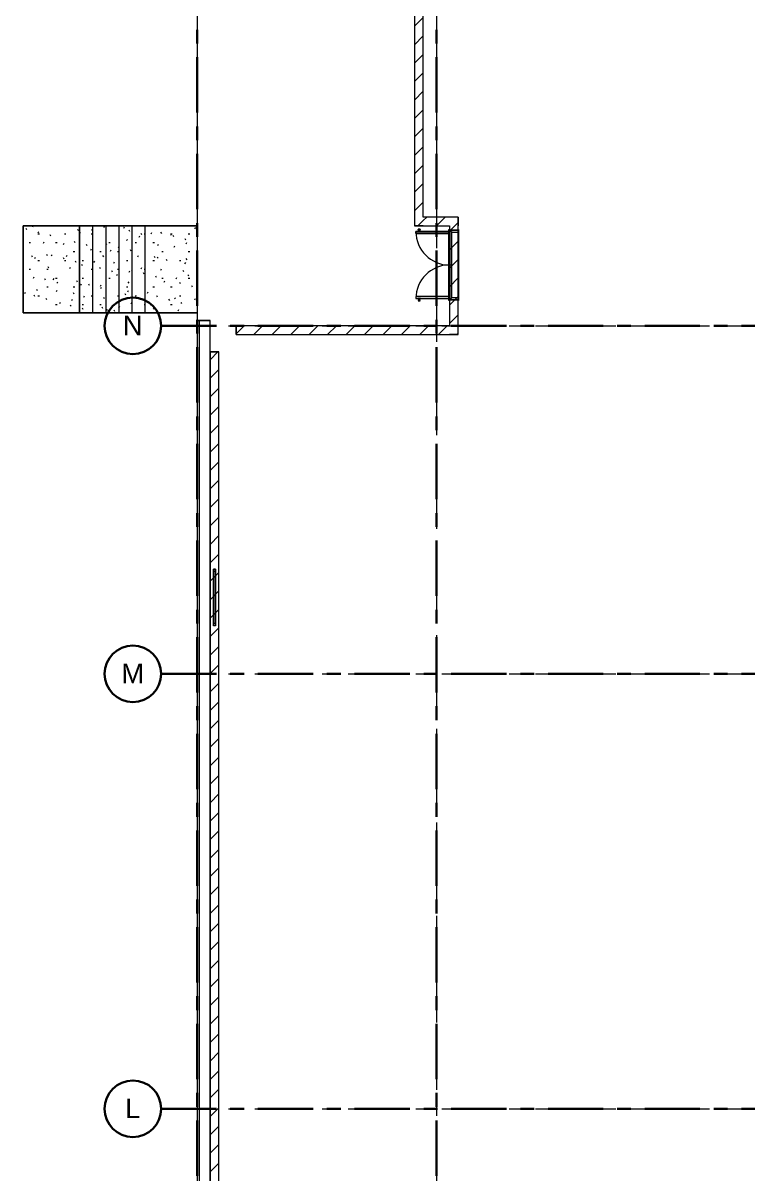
# Model space of a CAD drawing. Header units: millimetres. Extents: x -4000 to 187956, y -58990 to 162485.
# Drawn here: x -4000 to 12662, y 99951 to 126413 of the extents above; entities that cross this region are included whole.
import ezdxf

# ---------------------------------------------------------------- set-up
doc = ezdxf.new("R2010")
doc.units = ezdxf.units.MM
for name, pattern in [('Dash', [600, 300, -300]), ('Dash_2_', [635, 317.5, -317.5]), ('Grid Line', [2222.5, 1270, -317.5, 317.5, -317.5]), ('Grid Line 12_5mm', [2150, 1250, -300, 300, -300])]:
    doc.linetypes.add(name, pattern=pattern)
for name, color, linetype, lineweight in [('A-DETL-GENF', 92, 'Continuous', 9), ('A-DOOR', 31, 'Continuous', 13), ('A-DOOR-FRAM', 31, 'Continuous', 13), ('A-DOOR-HDLN', 31, 'Dash_2_', 13), ('A-GLAZ', 151, 'Continuous', 13), ('A-WALL', 113, 'Continuous', 13), ('A-WALL-PATT', 111, 'Continuous', 13), ('S-GRID', 1, 'Continuous', 30), ('S-GRID-IDEN', 1, 'Continuous', 30), ('S-STRS', 31, 'Continuous', 9)]:
    doc.layers.add(name, color=color, linetype=linetype, lineweight=lineweight)
doc.styles.add('Arial', font='arial.ttf', dxfattribs={"height": 450})
pattern_1 = [(45, (0, 0), (-212.132, 212.132), [])]
pattern_2 = [(0, (0, -73100), (812.8, 203.2), [33.528, -576.072, 33.528, -576.072, -3251.2]), (0, (0, -73100), (812.8, 203.2), [-1219.2, 33.528, -1185.672, 33.528, -576.072, -1422.4]), (0, (0, -73100), (812.8, 203.2), [-3048, 33.528, -372.872, 33.528, -982.472]), (120, (304.8, -72998.4), (-582.37636, 602.30545), [33.528, -576.072, 33.528, -576.072, -3251.2]), (120, (304.8, -72998.4), (-582.37636, 602.30545), [-1219.2, 33.528, -1185.672, 33.528, -576.072, -1422.4]), (120, (304.8, -72998.4), (-582.37636, 602.30545), [-3048, 33.528, -372.872, 33.528, -982.472]), (240, (406.4, -72592), (-230.42364, -805.50545), [33.528, -576.072, 33.528, -576.072, -3251.2]), (240, (406.4, -72592), (-230.42364, -805.50545), [-1219.2, 33.528, -1185.672, 33.528, -576.072, -1422.4]), (240, (406.4, -72592), (-230.42364, -805.50545), [-3048, 33.528, -372.872, 33.528, -982.472])]

# ---------------------------------------------------------------- blocks, each defined once
blk = doc.blocks.new('Stairs 3 - Stairs 1-187956-FFS - TANG 1')
at = {"layer": 'S-STRS'}
h = blk.add_hatch(dxfattribs=at)
h.set_pattern_fill('FP_8', color=256, style=0, pattern_type=2)
h.set_pattern_definition(pattern_2)
h.paths.add_polyline_path([(-2700, 46650), (-2700, 48650), (-4000, 48650), (-4000, 46650)])
h = blk.add_hatch(dxfattribs=at)
h.set_pattern_fill('FP_8', color=256, style=0, pattern_type=2)
h.set_pattern_definition(pattern_2)
h.paths.add_polyline_path([(-2400, 46650), (-2400, 48650), (-2700, 48650), (-2700, 46650)])
h = blk.add_hatch(dxfattribs=at)
h.set_pattern_fill('FP_8', color=256, style=0, pattern_type=2)
h.set_pattern_definition(pattern_2)
h.paths.add_polyline_path([(-2100, 46650), (-2100, 48650), (-2400, 48650), (-2400, 46650)])
h = blk.add_hatch(dxfattribs=at)
h.set_pattern_fill('FP_8', color=256, style=0, pattern_type=2)
h.set_pattern_definition(pattern_2)
h.paths.add_polyline_path([(-1800, 46650), (-1800, 48650), (-2100, 48650), (-2100, 46650)])
h = blk.add_hatch(dxfattribs=at)
h.set_pattern_fill('FP_8', color=256, style=0, pattern_type=2)
h.set_pattern_definition(pattern_2)
h.paths.add_polyline_path([(-1500, 46650), (-1500, 48650), (-1800, 48650), (-1800, 46650)])
h = blk.add_hatch(dxfattribs=at)
h.set_pattern_fill('FP_8', color=256, style=0, pattern_type=2)
h.set_pattern_definition(pattern_2)
h.paths.add_polyline_path([(-1200, 46650), (-1200, 48650), (-1500, 48650), (-1500, 46650)])
h = blk.add_hatch(dxfattribs=at)
h.set_pattern_fill('FP_8', color=256, style=0, pattern_type=2)
h.set_pattern_definition(pattern_2)
h.paths.add_polyline_path([(0, 46650), (0, 48650), (-1200, 48650), (-1200, 46650)])
at = {"layer": 'S-STRS', "color": 252}
for p, q in [((0, 48650), (-4000, 48650)), ((-4000, 46650), (-4000, 48650)), ((-2700, 46650), (-2700, 48650)), ((-2400, 48650), (-2400, 46650)), ((-2100, 48650), (-2100, 46650)), ((-1800, 48650), (-1800, 46650)), ((-1500, 48650), (-1500, 46650)), ((-1200, 48650), (-1200, 46650)), ((0, 48650), (0, 46650)), ((-4000, 46650), (0, 46650))]:
    blk.add_line(p, q, dxfattribs=at)
at = {"layer": 'S-STRS', "color": 250}
for p, q in [((-4000, 48650), (-2700, 48650)), ((-4000, 48650), (-4000, 46650)), ((-2700, 48650), (-2400, 48650)), ((-2700, 48650), (-2700, 46650)), ((-2400, 48650), (-2100, 48650)), ((-2400, 48650), (-2400, 46650)), ((-2100, 48650), (-1800, 48650)), ((-2100, 48650), (-2100, 46650)), ((-1800, 48650), (-1500, 48650)), ((-1800, 48650), (-1800, 46650)), ((-1500, 48650), (-1200, 48650)), ((-1500, 48650), (-1500, 46650)), ((-1200, 48650), (0, 48650)), ((-1200, 48650), (-1200, 46650)), ((0, 48650), (0, 46650)), ((-2700, 46650), (-4000, 46650)), ((-2400, 46650), (-2700, 46650)), ((-2100, 46650), (-2400, 46650)), ((-1800, 46650), (-2100, 46650)), ((-1500, 46650), (-1800, 46650)), ((-1200, 46650), (-1500, 46650)), ((0, 46650), (-1200, 46650))]:
    blk.add_line(p, q, dxfattribs=at)
blk = doc.blocks.new('dcc5a - 1600X2200-V722-FFS - TANG 1')
at = {"layer": 'A-DOOR', "lineweight": 15, "transparency": 33554534}
for points in [[(-313, 154), (-313, 925), (-363, 925), (-363, 154)], [(1178, 154), (1178, 925), (1128, 925), (1128, 154)]]:
    blk.add_hatch(color=256, dxfattribs=at).paths.add_polyline_path(points)
at = {"layer": 'A-DETL-GENF', "color": 250}
for p, q in [((-416, 875), (-418, 870)), ((-418, 870), (-418, 829)), ((-418, 829), (-418, 870)), ((-418, 829), (-416, 825)), ((-413, 875), (-416, 875)), ((-416, 875), (-416, 825)), ((-416, 825), (-416, 875)), ((-416, 825), (-413, 825)), ((-388, 868), (-413, 875)), ((-413, 875), (-413, 825)), ((-413, 825), (-413, 875)), ((-413, 825), (-388, 831)), ((-388, 868), (-388, 831)), ((-388, 831), (-388, 868)), ((-369, 860), (-388, 860)), ((-388, 860), (-388, 840)), ((-388, 840), (-388, 860)), ((-388, 840), (-369, 840)), ((-363, 880), (-369, 880)), ((-369, 880), (-369, 820)), ((-369, 820), (-369, 880)), ((-369, 840), (-369, 860)), ((-369, 860), (-369, 840)), ((-369, 820), (-363, 820)), ((-363, 880), (-363, 820)), ((-363, 820), (-363, 880)), ((1178, 880), (1178, 820)), ((1178, 820), (1178, 880)), ((1178, 880), (1184, 880)), ((1184, 820), (1178, 820)), ((1184, 880), (1184, 820)), ((1184, 820), (1184, 880)), ((1184, 840), (1184, 860)), ((1184, 860), (1184, 840)), ((1184, 860), (1203, 860)), ((1203, 840), (1184, 840)), ((1203, 868), (1228, 875)), ((1203, 868), (1203, 831)), ((1203, 831), (1203, 868)), ((1203, 860), (1203, 840)), ((1203, 840), (1203, 860)), ((1228, 825), (1203, 831)), ((1228, 875), (1231, 875)), ((1228, 875), (1228, 825)), ((1228, 825), (1228, 875)), ((1231, 825), (1228, 825)), ((1231, 875), (1233, 870)), ((1231, 875), (1231, 825)), ((1231, 825), (1231, 875)), ((1233, 829), (1231, 825)), ((1233, 870), (1233, 829)), ((1233, 829), (1233, 870))]:
    blk.add_line(p, q, dxfattribs=at)
at = {"layer": 'A-DOOR', "color": 5, "lineweight": 15}
for p, q in [((-363, 925), (-363, 154)), ((-313, 925), (-363, 925)), ((-363, 925), (-363, 154)), ((-313, 925), (-363, 925)), ((-313, 154), (-313, 925)), ((-313, 154), (-313, 925)), ((1128, 925), (1128, 154)), ((1178, 925), (1128, 925)), ((1128, 925), (1178, 925)), ((1128, 154), (1128, 925)), ((1178, 154), (1178, 925)), ((1178, 925), (1178, 154)), ((-408, 154), (-408, 166)), ((-408, 166), (-363, 166)), ((-313, 166), (1128, 166)), ((1178, 166), (1222, 166)), ((1222, 166), (1222, 154)), ((-408, -58), (-408, -46)), ((1222, -58), (-408, -58)), ((1222, -46), (1222, -58))]:
    blk.add_line(p, q, dxfattribs=at)
at = {"layer": 'A-DOOR', "color": 171, "lineweight": 15}
for p, q in [((-408, 154), (-408, 166)), ((-408, 166), (-378, 166)), ((-363, 154), (-408, 154)), ((-393, 154), (-393, -46)), ((-378, 166), (-378, 154)), ((-378, 166), (-378, 154)), ((-363, 166), (-378, 166)), ((-313, 154), (-363, 154)), ((-363, 154), (-313, 154)), ((-363, 154), (-313, 154)), ((-363, 154), (1178, 154)), ((1128, 166), (-313, 166)), ((1128, 154), (-313, 154)), ((1178, 154), (1128, 154)), ((1128, 154), (1178, 154)), ((1128, 154), (1178, 154)), ((1128, 154), (1178, 154)), ((1192, 166), (1178, 166)), ((1222, 154), (1178, 154)), ((1222, 166), (1192, 166)), ((1192, 166), (1192, 154)), ((1192, 154), (1192, 166)), ((1207, -46), (1207, 154)), ((1222, 166), (1222, 154)), ((-408, -58), (-408, -46)), ((-408, -46), (1222, -46)), ((-378, -58), (-408, -58)), ((-393, -46), (1207, -46)), ((-378, -46), (-378, -58)), ((-378, -46), (-378, -58)), ((-378, -58), (1192, -58)), ((1192, -58), (1192, -46)), ((1192, -58), (1192, -46)), ((1192, -58), (1222, -58)), ((1222, -58), (1222, -46))]:
    blk.add_line(p, q, dxfattribs=at)
at = {"layer": 'A-DOOR', "color": 161, "lineweight": 15}
for p, q in [((-393, 154), (-408, 154)), ((-313, 166), (-363, 166)), ((1178, 166), (1128, 166)), ((1207, 154), (1222, 154)), ((-408, -46), (-393, -46)), ((1222, -46), (1207, -46))]:
    blk.add_line(p, q, dxfattribs=at)
at = {"layer": 'A-DOOR', "color": 151, "lineweight": 15}
for p, q in [((-378, 154), (-393, 154)), ((-378, 154), (-363, 154)), ((-363, 154), (-313, 154)), ((-313, 154), (1128, 154)), ((1128, 154), (1178, 154)), ((1178, 154), (1192, 154)), ((1192, 154), (1207, 154)), ((-393, -46), (-378, -46)), ((1192, -46), (-378, -46)), ((1207, -46), (1192, -46))]:
    blk.add_line(p, q, dxfattribs=at)
at = {"layer": 'A-DOOR', "color": 173, "lineweight": 15}
for p, q in [((-363, 166), (-313, 166)), ((1128, 166), (1178, 166))]:
    blk.add_line(p, q, dxfattribs=at)
at = {"layer": 'A-DOOR', "color": 5, "lineweight": 15}
for centre, start, end in [((-363, 154), 0, 90), ((1178, 154), 90, 180)]:
    blk.add_arc(centre, 771, start, end, dxfattribs=at)
at = {"layer": 'A-DOOR-FRAM', "color": 81, "lineweight": 15}
for p, q in [((-393, -46), (-393, 154)), ((-393, 154), (-363, 154)), ((-363, 154), (-363, 104)), ((-363, 154), (-363, 104)), ((-363, 104), (-343, 104)), ((-363, 104), (1177, 104)), ((-343, 104), (-343, -46)), ((-343, 104), (-343, -46)), ((1157, 104), (-343, 104)), ((-313, 154), (1128, 154)), ((1157, -46), (1157, 104)), ((1177, 104), (1157, 104)), ((1157, -46), (1157, 104)), ((1177, 104), (1177, 154)), ((1177, 104), (1177, 154)), ((1178, 154), (1207, 154)), ((1207, -46), (1207, 154)), ((1207, -46), (-393, -46))]:
    blk.add_line(p, q, dxfattribs=at)
at = {"layer": 'A-DOOR-FRAM', "color": 71, "lineweight": 15}
for p, q in [((-393, 154), (-363, 154)), ((-363, 154), (-313, 154)), ((-313, 154), (-363, 154)), ((1128, 154), (-313, 154)), ((1128, 154), (1178, 154)), ((1177, 154), (1128, 154)), ((1207, 154), (1178, 154)), ((-343, -46), (-393, -46)), ((-343, -46), (1157, -46)), ((1157, -46), (1207, -46))]:
    blk.add_line(p, q, dxfattribs=at)
at = {"layer": 'A-DOOR-FRAM', "color": 91, "lineweight": 15}
for p, q in [((-393, -46), (-393, 154)), ((1207, 154), (1207, -46))]:
    blk.add_line(p, q, dxfattribs=at)
at = {"layer": 'A-DOOR-HDLN', "color": 171, "linetype": 'Dash', "lineweight": 15}
for p, q in [((-363, 154), (-363, 104)), ((1178, 154), (-363, 154)), ((-363, 104), (1178, 104)), ((407, 104), (407, 154)), ((1178, 104), (1178, 154))]:
    blk.add_line(p, q, dxfattribs=at)
blk = doc.blocks.new('MP_ PS_Single panel_Wall hosted - 1300x1275-308806-FFS - TANG 1')
at = {"layer": 'A-GLAZ', "color": 94, "lineweight": 15}
for p, q in [((-650, -25), (-650, 25)), ((-650, 25), (650, 25)), ((650, 25), (650, -25)), ((650, -25), (-650, -25))]:
    blk.add_line(p, q, dxfattribs=at)
at = {"layer": 'A-GLAZ', "color": 83, "lineweight": 15}
for p, q in [((-650, 25), (-650, -25)), ((-650, 25), (-600, 25)), ((600, 25), (-600, 25)), ((-600, 25), (-600, -25)), ((600, -25), (600, 25)), ((600, 25), (650, 25)), ((650, 25), (650, -25)), ((-650, -25), (-600, -25)), ((-600, -25), (600, -25)), ((600, -25), (650, -25))]:
    blk.add_line(p, q, dxfattribs=at)
at = {"layer": 'A-GLAZ', "lineweight": 9}
for p, q in [((-600, 25), (-600, -25)), ((-600, -25), (-600, 25)), ((-600, 25), (600, 25)), ((600, 25), (-600, 25)), ((-600, 25), (-600, -25)), ((-600, -25), (-600, 25)), ((-600, 25), (600, 25)), ((600, 25), (-600, 25)), ((-600, 25), (-600, -25)), ((-600, -25), (-600, 25)), ((-600, 25), (600, 25)), ((600, 25), (-600, 25)), ((-600, 25), (-600, -25)), ((-600, -25), (-600, 25)), ((-600, 25), (600, 25)), ((600, 25), (-600, 25)), ((-600, 25), (-600, -25)), ((-600, -25), (-600, 25)), ((-600, 25), (600, 25)), ((600, 25), (-600, 25)), ((-600, 25), (-600, -25)), ((-600, -25), (-600, 25)), ((-600, 25), (600, 25)), ((600, 25), (-600, 25)), ((-600, 25), (-600, -25)), ((-600, -25), (-600, 25)), ((-600, 25), (600, 25)), ((600, 25), (-600, 25)), ((-600, 25), (-600, -25)), ((-600, -25), (-600, 25)), ((-600, 25), (600, 25)), ((600, 25), (-600, 25)), ((-600, 25), (-600, -25)), ((-600, -25), (-600, 25)), ((-600, 25), (600, 25)), ((600, 25), (-600, 25)), ((-600, 25), (-600, -25)), ((-600, -25), (-600, 25)), ((-600, 25), (600, 25)), ((600, 25), (-600, 25)), ((-600, 25), (-600, -25)), ((-600, -25), (-600, 25)), ((-600, 25), (600, 25)), ((600, 25), (-600, 25)), ((-600, 25), (-600, -25)), ((-600, -25), (-600, 25)), ((-600, 25), (600, 25)), ((600, 25), (-600, 25)), ((600, 25), (600, -25)), ((600, -25), (600, 25)), ((600, 25), (600, -25)), ((600, -25), (600, 25)), ((600, 25), (600, -25)), ((600, -25), (600, 25)), ((600, 25), (600, -25)), ((600, -25), (600, 25)), ((600, 25), (600, -25)), ((600, -25), (600, 25)), ((600, 25), (600, -25)), ((600, -25), (600, 25)), ((600, 25), (600, -25)), ((600, -25), (600, 25)), ((600, 25), (600, -25)), ((600, -25), (600, 25)), ((600, 25), (600, -25)), ((600, -25), (600, 25)), ((600, 25), (600, -25)), ((600, -25), (600, 25)), ((600, 25), (600, -25)), ((600, -25), (600, 25)), ((600, 25), (600, -25)), ((600, -25), (600, 25)), ((600, -25), (-600, -25)), ((600, -25), (-600, -25)), ((600, -25), (-600, -25)), ((600, -25), (-600, -25)), ((600, -25), (-600, -25)), ((600, -25), (-600, -25)), ((600, -25), (-600, -25)), ((600, -25), (-600, -25)), ((600, -25), (-600, -25)), ((600, -25), (-600, -25)), ((600, -25), (-600, -25)), ((600, -25), (-600, -25)), ((600, -25), (-600, -25)), ((600, -25), (-600, -25)), ((600, -25), (-600, -25)), ((600, -25), (-600, -25)), ((600, -25), (-600, -25)), ((600, -25), (-600, -25)), ((600, -25), (-600, -25)), ((600, -25), (-600, -25)), ((600, -25), (-600, -25)), ((600, -25), (-600, -25)), ((600, -25), (-600, -25)), ((600, -25), (-600, -25))]:
    blk.add_line(p, q, dxfattribs=at)
at = {"layer": 'A-GLAZ', "color": 50, "lineweight": 15}
for p, q in [((-600, -25), (-600, 25)), ((600, 25), (-600, 25)), ((-600, 25), (600, 25)), ((600, 25), (600, -25)), ((-600, -25), (600, -25)), ((600, -25), (-600, -25))]:
    blk.add_line(p, q, dxfattribs=at)
blk = doc.blocks.new('CMF2_NHAXUONG_A_rvt-1-FFS - TANG 1')
at = {"layer": 'A-WALL-PATT', "lineweight": 9}
h = blk.add_hatch(dxfattribs=at)
h.set_pattern_fill('FP_12', color=250, style=0, pattern_type=2)
h.set_pattern_definition(pattern_1)
h.paths.add_polyline_path([(5200, 121750), (5200, 126900), (5000, 126900), (5000, 121750)])
h = blk.add_hatch(dxfattribs=at)
h.set_pattern_fill('FP_12', color=250, style=0, pattern_type=2)
h.set_pattern_definition(pattern_1)
h.paths.add_polyline_path([(5800, 121750), (6000, 121750), (6000, 121950), (5200, 121950), (5200, 121750)])
h = blk.add_hatch(dxfattribs=at)
h.set_pattern_fill('FP_12', color=250, style=0, pattern_type=2)
h.set_pattern_definition(pattern_1)
h.paths.add_polyline_path([(6000, 119250), (6000, 121750), (5800, 121750), (5800, 119250)])
h = blk.add_hatch(dxfattribs=at)
h.set_pattern_fill('FP_12', color=250, style=0, pattern_type=2)
h.set_pattern_definition(pattern_1)
h.paths.add_polyline_path([(5800, 119250), (5800, 119450), (900, 119450), (900, 119250), (2824, 119250)])
h = blk.add_hatch(dxfattribs=at)
h.set_pattern_fill('FP_12', color=250, style=0, pattern_type=2)
h.set_pattern_definition(pattern_1)
h.paths.add_polyline_path([(500, 60848), (500, 118850), (300, 118850), (300, 60848)])
at = {"layer": 'A-WALL', "color": 50, "lineweight": 15}
for p, q in [((5000, 126900), (5000, 121750)), ((5200, 121950), (5200, 126900)), ((5000, 121750), (5200, 121750)), ((6000, 121950), (5200, 121950)), ((5200, 121750), (5800, 121750)), ((5800, 121750), (5800, 119450)), ((6000, 121750), (6000, 121950)), ((6000, 119250), (6000, 121750)), ((300, 119575), (0, 119575)), ((0, 119575), (0, 60548)), ((50, 119575), (50, 60548)), ((300, 118850), (300, 119575)), ((5800, 119450), (900, 119450)), ((900, 119450), (900, 119250)), ((900, 119250), (5800, 119250)), ((5800, 119250), (6000, 119250)), ((300, 60848), (300, 118850)), ((300, 118850), (300, 118850)), ((500, 118850), (300, 118850)), ((300, 118850), (300, 60848)), ((300, 118850), (300, 118850)), ((500, 77550), (500, 118850))]:
    blk.add_line(p, q, dxfattribs=at)
at = {"layer": 'A-WALL', "color": 35, "lineweight": 15}
for p, q in [((5000, 126900), (5000, 121750)), ((5200, 121950), (5200, 126900)), ((5200, 121750), (5000, 121750)), ((6000, 121950), (5200, 121950)), ((5200, 121750), (5800, 121750)), ((5800, 121750), (5800, 121665)), ((6000, 121950), (6000, 121750)), ((6000, 121665), (6000, 121750)), ((6000, 121650), (5800, 121650)), ((5800, 120050), (6000, 120050)), ((5800, 120035), (5800, 119450)), ((6000, 119250), (6000, 120035)), ((0, 119575), (300, 119575)), ((0, 119575), (0, 80214)), ((300, 118850), (300, 119575)), ((5800, 119450), (900, 119450)), ((900, 119250), (900, 119450)), ((900, 119250), (5800, 119250)), ((6000, 119250), (5800, 119250)), ((300, 118850), (500, 118850)), ((500, 80425), (500, 118850))]:
    blk.add_line(p, q, dxfattribs=at)
at = {"layer": 'A-WALL', "color": 53, "lineweight": 15}
for p, q in [((5800, 121665), (5800, 121650)), ((5800, 121650), (5800, 121620)), ((6000, 121650), (5800, 121650)), ((5800, 121570), (5800, 120129)), ((6000, 121650), (6000, 121665)), ((6000, 120050), (6000, 121650)), ((5800, 120079), (5800, 120050)), ((5800, 120050), (5800, 120035)), ((5800, 120050), (6000, 120050)), ((6000, 120035), (6000, 120050))]:
    blk.add_line(p, q, dxfattribs=at)
at = {"layer": 'A-WALL', "color": 71, "lineweight": 15}
for p, q in [((5800, 121620), (5800, 121570)), ((5800, 120129), (5800, 120079))]:
    blk.add_line(p, q, dxfattribs=at)
at = {"layer": 'S-GRID', "linetype": 'Grid Line 12_5mm', "lineweight": 9}
for p, q in [((0, 161185), (0, -16487)), ((5500, 161185), (5500, -16487)), ((-824, 119450), (183641, 119450)), ((-824, 111450), (183641, 111450)), ((-824, 101450), (183641, 101450))]:
    blk.add_line(p, q, dxfattribs=at)
at = {"layer": 'A-DOOR', "color": 250, "lineweight": 9, "rotation": 90}
blk.add_blockref('dcc5a - 1600X2200-V722-FFS - TANG 1', (5954, 120442), dxfattribs=at)
at = {"layer": 'A-GLAZ', "color": 250, "lineweight": 9, "rotation": 270}
blk.add_blockref('MP_ PS_Single panel_Wall hosted - 1300x1275-308806-FFS - TANG 1', (400, 113207), dxfattribs=at)
at = {"layer": 'S-STRS', "color": 250, "lineweight": 9}
blk.add_blockref('Stairs 3 - Stairs 1-187956-FFS - TANG 1', (0, 73100), dxfattribs=at)
blk = doc.blocks.new('Grid - M_Grid Head - Circle 2-61448-FFS - TANG 1')
at = {"layer": 'S-GRID-IDEN'}
blk.add_circle((0, 0), 6.5, dxfattribs=at)

msp = doc.modelspace()

# ---------------------------------------------------------------- block references
at = {"lineweight": 5}
msp.add_blockref('CMF2_NHAXUONG_A_rvt-1-FFS - TANG 1', (0, 0), dxfattribs=at)

# ---------------------------------------------------------------- next in the draw order: linework, layer by layer
at = {"layer": 'S-GRID', "linetype": 'Grid Line'}
for p, q in [((0, 161185), (0, -16487)), ((5500, 161185), (5500, -16487)), ((-824, 119450), (183641, 119450)), ((-824, 111450), (183641, 111450)), ((-824, 101450), (183641, 101450))]:
    msp.add_line(p, q, dxfattribs=at)

# ---------------------------------------------------------------- next in the draw order: block references
at = {"layer": 'S-GRID-IDEN', "xscale": 99.99999999999993, "yscale": 99.99999999999993, "zscale": 99.99999999999993, "rotation": 269.9999999999994}
for p in [(-1474, 119450), (-1474, 111450), (-1474, 101450)]:
    msp.add_blockref('Grid - M_Grid Head - Circle 2-61448-FFS - TANG 1', p, dxfattribs=at)

# ---------------------------------------------------------------- next in the draw order: texts
at = {"layer": 'S-GRID-IDEN', "char_height": 450, "attachment_point": 1, "style": 'Arial'}
for s, insert, width in [('N', (-1708, 119685), 553.16), ('M', (-1741, 111685), 633.33), ('L', (-1655, 101685), 424.89)]:
    msp.add_mtext(s, dxfattribs=dict(at, insert=insert, width=width))

doc.saveas('drawing.dxf')
